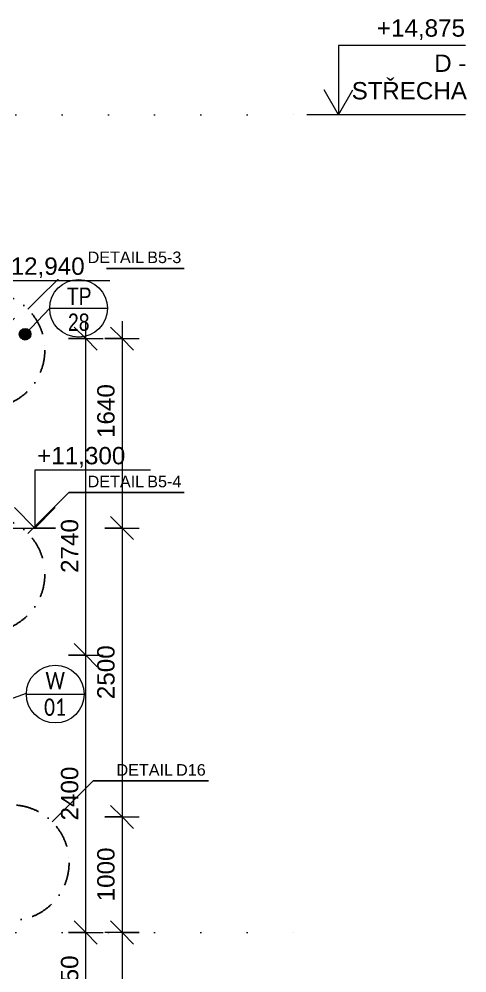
# Model space of a CAD drawing. Header units: millimetres. Extents: x 51291 to 245431, y -8645 to 72638.
# Drawn here: x 69227 to 73104, y 7450 to 15705 of the extents above; entities that cross this region are included whole.
import ezdxf

# ---------------------------------------------------------------- set-up
doc = ezdxf.new("R2010")
doc.units = ezdxf.units.MM
doc.linetypes.add('HA_DashDot_4mm-S1mm', pattern=[400, 200, -100, 0, -100])
doc.linetypes.add('HA_Dot-S4mm', pattern=[400, 0, -400])
for name, color, linetype, lineweight in [('A-____-____-DIMS', 9, 'Continuous', 5), ('A-____-____-DIMS-100', 9, 'Continuous', 5), ('A-DETL-____-OTLN', 9, 'Continuous', 25), ('A-FLOR-____-OVHD', 9, 'HA_DashDot_4mm-S1mm', 25), ('A-FLOR-LEVL-OTLN', 9, 'Continuous', 9), ('A-GENM-____-IDEN', 9, 'Continuous', 9), ('A-GLAZ-____-IDEN', 9, 'Continuous', 9), ('G-____-____-DIMS', 9, 'Continuous', 5), ('G-____-____-TEXT', 9, 'Continuous', 5)]:
    doc.layers.add(name, color=color, linetype=linetype, lineweight=lineweight)
doc.styles.add('Arial_1', font='arial.ttf', dxfattribs={"height": 150})
doc.styles.add('Arial_2', font='arial.ttf', dxfattribs={"height": 100})
doc.styles.add('Arial_3', font='arial.ttf', dxfattribs={"width": 0.8, "height": 150})
doc.styles.add('Calibri', font='calibri.ttf', dxfattribs={"width": 0.8, "height": 150})
doc.dimstyles.new('Inner_Dimensions', dxfattribs={"dimscale": 304.8, "dimtxt": 153.03891, "dimasz": 0.656168, "dimexe": 0.492126, "dimexo": 0.0625, "dimgap": 0.065617, "dimtad": 1, "dimdec": 0, "dimzin": 0, "dimdsep": 46, "dimtxsty": 'Arial_1', "dimblk1": 'OBLIQUE', "dimblk2": 'OBLIQUE', "dimsah": 1, "dimcen": 0.09, "dimdle": 0.492126, "dimazin": 0, "dimtfac": 1, "dimtdec": 4, "dimtix": 1, "dimtmove": 0, "dimatfit": 3, "dimfxl": 0.492126, "dimfxlon": 1, "dimtvp": 1, "dimtolj": 1, "dimtzin": 0, "dimlwd": 9, "dimlwe": 9, "dimarcsym": 2})
doc.dimstyles.new('Inner_Dimensions_2', dxfattribs={"dimscale": 304.8, "dimtxt": 153.03891, "dimasz": 0.656168, "dimexe": 0.492126, "dimexo": 0.0625, "dimgap": 0.065617, "dimtad": 1, "dimdec": 0, "dimzin": 0, "dimdsep": 46, "dimtxsty": 'Arial_1', "dimblk1": 'OBLIQUE', "dimblk2": 'OBLIQUE', "dimsah": 1, "dimcen": 0.09, "dimdle": 0.492126, "dimazin": 0, "dimtfac": 1, "dimtdec": 4, "dimtix": 1, "dimtmove": 2, "dimatfit": 3, "dimfxl": 0.492126, "dimfxlon": 1, "dimtvp": 1, "dimtolj": 1, "dimtzin": 0, "dimlwd": 9, "dimlwe": 9, "dimarcsym": 2})

# ---------------------------------------------------------------- blocks, each defined once
blk = doc.blocks.new('Spot Elevations - Default-792506-ŘEZ 4-4 OBJEKT D')
at = {"layer": 'G-____-____-DIMS', "lineweight": 9}
for p, q in [((70363.8, 11800), (69363.8, 11800)), ((69363.8, 11800), (69363.8, 11300)), ((69187, 11476.8), (69363.8, 11300)), ((69363.8, 11300), (69540.5, 11476.8))]:
    blk.add_line(p, q, dxfattribs=at)
blk = doc.blocks.new('DIMBLOCK26-ŘEZ 4-4 OBJEKT D')
at = {"layer": 'A-____-____-DIMS-100', "lineweight": 9}
for p, q in [((69804.1, 7800), (69704.1, 7900)), ((69654.1, 7800), (69954.1, 7800)), ((69804.1, 7800), (69654.1, 7800)), ((69804.1, 7050), (69804.1, 7800)), ((69804.1, 7800), (69904.1, 7700)), ((69804.1, 7050), (69704.1, 7150)), ((69654.1, 7050), (69954.1, 7050)), ((69804.1, 7050), (69654.1, 7050)), ((69804.1, 7050), (69904.1, 6950))]:
    blk.add_line(p, q, dxfattribs=at)
at = {"layer": 'A-____-____-DIMS-100', "color": 0, "lineweight": 9, "insert": (69589.4, 7251.9), "char_height": 150, "width": 415.324, "attachment_point": 1, "rotation": 90, "line_spacing_factor": 0.941778, "style": 'Arial_1'}
blk.add_mtext('750', dxfattribs=at)
blk = doc.blocks.new('_Oblique')
at = {"color": 0, "linetype": 'ByBlock', "lineweight": -2}
blk.add_line((-0.5, -0.5), (0.5, 0.5), dxfattribs=at)
blk = doc.blocks.new('DIMBLOCK27-ŘEZ 4-4 OBJEKT D')
at = {"layer": 'A-____-____-DIMS-100', "lineweight": 9}
for p, q in [((69804.1, 10200), (69704.1, 10300)), ((69654.1, 10200), (69954.1, 10200)), ((69804.1, 10200), (69654.1, 10200)), ((69804.1, 7800), (69804.1, 10200)), ((69804.1, 10200), (69904.1, 10100)), ((69804.1, 7800), (69704.1, 7900)), ((69654.1, 7800), (69954.1, 7800)), ((69804.1, 7800), (69654.1, 7800)), ((69804.1, 7800), (69904.1, 7700))]:
    blk.add_line(p, q, dxfattribs=at)
at = {"layer": 'A-____-____-DIMS-100', "color": 0, "lineweight": 9, "insert": (69589.4, 8769.3), "char_height": 150, "width": 553.765, "attachment_point": 1, "rotation": 90, "line_spacing_factor": 0.941778, "style": 'Arial_1'}
blk.add_mtext('2400', dxfattribs=at)
blk = doc.blocks.new('DIMBLOCK28-ŘEZ 4-4 OBJEKT D')
at = {"layer": 'A-____-____-DIMS-100', "lineweight": 9}
for p, q in [((69804.1, 10200), (69804.1, 13090)), ((69804.1, 12940), (69704.1, 13040)), ((69654.1, 12940), (69954.1, 12940)), ((69804.1, 12940), (69654.1, 12940)), ((69804.1, 12940), (69904.1, 12840)), ((69804.1, 10200), (69704.1, 10300)), ((69654.1, 10200), (69954.1, 10200)), ((69804.1, 10200), (69654.1, 10200)), ((69804.1, 10200), (69904.1, 10100))]:
    blk.add_line(p, q, dxfattribs=at)
at = {"layer": 'A-____-____-DIMS-100', "color": 0, "lineweight": 9, "insert": (69589.4, 10911.6), "char_height": 150, "width": 553.765, "attachment_point": 1, "rotation": 90, "line_spacing_factor": 0.941778, "style": 'Arial_1'}
blk.add_mtext('2740', dxfattribs=at)
blk = doc.blocks.new('Level - Generic Level-367061-ŘEZ 4-4 OBJEKT D')
at = {"layer": 'A-FLOR-LEVL-OTLN'}
for p, q in [((51295.7, 2100), (52395.7, 2100)), ((52395.7, 2100), (52395.7, 1500)), ((52395.7, 1500), (52270.7, 1716.5)), ((52395.7, 1500), (52520.7, 1716.5)), ((51295.7, 1500), (52670.7, 1500))]:
    blk.add_line(p, q, dxfattribs=at)
blk = doc.blocks.new('DIMBLOCK32-ŘEZ 4-4 OBJEKT D')
at = {"layer": 'A-____-____-DIMS-100', "lineweight": 9}
for p, q in [((70117.9, 13090), (70117.9, 11300)), ((70117.9, 12940), (70017.9, 13040)), ((69967.9, 12940), (70267.9, 12940)), ((70117.9, 12940), (69967.9, 12940)), ((70117.9, 12940), (70217.9, 12840)), ((70117.9, 11300), (70017.9, 11400)), ((69967.9, 11300), (70267.9, 11300)), ((70117.9, 11300), (69967.9, 11300)), ((70117.9, 11300), (70217.9, 11200))]:
    blk.add_line(p, q, dxfattribs=at)
at = {"layer": 'A-____-____-DIMS-100', "color": 0, "lineweight": 9, "insert": (69903.2, 12079.5), "char_height": 150, "width": 553.765, "attachment_point": 1, "rotation": 90, "line_spacing_factor": 0.941778, "style": 'Arial_1'}
blk.add_mtext('1640', dxfattribs=at)
blk = doc.blocks.new('DIMBLOCK33-ŘEZ 4-4 OBJEKT D')
at = {"layer": 'A-____-____-DIMS-100', "lineweight": 9}
for p, q in [((70117.9, 11300), (70017.9, 11400)), ((69967.9, 11300), (70267.9, 11300)), ((70117.9, 11300), (69967.9, 11300)), ((70117.9, 11300), (70117.9, 8800)), ((70117.9, 11300), (70217.9, 11200)), ((70117.9, 8800), (70017.9, 8900)), ((69967.9, 8800), (70267.9, 8800)), ((70117.9, 8800), (69967.9, 8800)), ((70117.9, 8800), (70217.9, 8700))]:
    blk.add_line(p, q, dxfattribs=at)
at = {"layer": 'A-____-____-DIMS-100', "color": 0, "lineweight": 9, "insert": (69903.2, 9819.3), "char_height": 150, "width": 553.765, "attachment_point": 1, "rotation": 90, "line_spacing_factor": 0.941778, "style": 'Arial_1'}
blk.add_mtext('2500', dxfattribs=at)
blk = doc.blocks.new('DIMBLOCK34-ŘEZ 4-4 OBJEKT D')
at = {"layer": 'A-____-____-DIMS-100', "lineweight": 9}
for p, q in [((70117.9, 8800), (70017.9, 8900)), ((69967.9, 8800), (70267.9, 8800)), ((70117.9, 8800), (69967.9, 8800)), ((70117.9, 8800), (70117.9, 7800)), ((70117.9, 8800), (70217.9, 8700)), ((70117.9, 7800), (70017.9, 7900)), ((70267.9, 7800), (69967.9, 7800)), ((70117.9, 7800), (70217.9, 7700)), ((70117.9, 7800), (70267.9, 7800))]:
    blk.add_line(p, q, dxfattribs=at)
at = {"layer": 'A-____-____-DIMS-100', "color": 0, "lineweight": 9, "insert": (69903.2, 8069.3), "char_height": 150, "width": 553.765, "attachment_point": 1, "rotation": 90, "line_spacing_factor": 0.941778, "style": 'Arial_1'}
blk.add_mtext('1000', dxfattribs=at)
blk = doc.blocks.new('DIMBLOCK35-ŘEZ 4-4 OBJEKT D')
at = {"layer": 'A-____-____-DIMS-100', "lineweight": 9}
for p, q in [((70117.9, 7800), (70017.9, 7900)), ((70267.9, 7800), (69967.9, 7800)), ((70117.9, 7800), (70117.9, 5650)), ((70117.9, 7800), (70217.9, 7700)), ((70117.9, 7800), (70267.9, 7800)), ((70117.9, 5650), (70017.9, 5750)), ((69967.9, 5650), (70267.9, 5650)), ((70117.9, 5650), (69967.9, 5650)), ((70117.9, 5650), (70217.9, 5550))]:
    blk.add_line(p, q, dxfattribs=at)
at = {"layer": 'A-____-____-DIMS-100', "color": 0, "lineweight": 9, "insert": (69903.2, 6494.3), "char_height": 150, "width": 553.765, "attachment_point": 1, "rotation": 90, "line_spacing_factor": 0.941778, "style": 'Arial_1'}
blk.add_mtext('2150', dxfattribs=at)
blk = doc.blocks.new('HA_TAG_GM_Products1 - Generic-1835784-ŘEZ 4-4 OBJEKT D')
at = {"layer": 'A-GENM-____-IDEN'}
blk.add_line((55891.3, 3503.6), (56391.3, 3503.6), dxfattribs=at)
blk.add_circle((56141.3, 3503.6), 250, dxfattribs=at)
blk = doc.blocks.new('HA_TAG_WD - Type Mark-1502833-ŘEZ 4-4 OBJEKT D')
at = {"layer": 'A-GLAZ-____-IDEN'}
blk.add_line((65436.3, 11907.3), (65936.3, 11907.3), dxfattribs=at)
blk.add_circle((65686.3, 11907.3), 250, dxfattribs=at)

msp = doc.modelspace()

# ---------------------------------------------------------------- hatches: boundary and pattern name
at = {"layer": 'A-GENM-____-IDEN'}
h = msp.add_hatch(color=256, dxfattribs=at)
edge = h.paths.add_edge_path()
edge.add_arc((69279, 12977.4), 50, 0, 360)

# ---------------------------------------------------------------- linework, layer by layer
at = {"layer": 'A-DETL-____-OTLN'}
for p, q in [((69303.4, 13193.6), (69657, 13547.1)), ((69657, 13547.1), (70657, 13547.1)), ((69303.4, 11253.6), (69657, 11607.1)), ((69657, 11607.1), (70657, 11607.1)), ((69513.4, 8757.5), (69867, 9111.1)), ((69867, 9111.1), (70867, 9111.1))]:
    msp.add_line(p, q, dxfattribs=at)
at = {"layer": 'A-FLOR-____-OVHD'}
for centre in [(68949.9, 12840), (68949.9, 10900), (69159.9, 8404)]:
    msp.add_circle(centre, 500, dxfattribs=at)
at = {"layer": 'A-FLOR-LEVL-OTLN', "linetype": 'HA_Dot-S4mm', "lineweight": 5}
for p, q in [((52395.7, 14875), (71991.4, 14875)), ((52395.7, 7800), (71991.4, 7800))]:
    msp.add_line(p, q, dxfattribs=at)
at = {"layer": 'A-GENM-____-IDEN'}
msp.add_line((69279, 12977.4), (69492, 13201.7), dxfattribs=at)
msp.add_circle((69279, 12977.4), 50, dxfattribs=at)
at = {"layer": 'A-GLAZ-____-IDEN'}
msp.add_line((69017.8, 9775.7), (69290.2, 9871.8), dxfattribs=at)
at = {"layer": 'G-____-____-DIMS', "lineweight": 9}
for p, q in [((69070, 11300), (69541.2, 11300)), ((69541.2, 11300), (69363.8, 11300))]:
    msp.add_line(p, q, dxfattribs=at)

# ---------------------------------------------------------------- block references
at = {"layer": 'A-FLOR-LEVL-OTLN', "extrusion": (0, 0, -1)}
msp.add_blockref('Level - Generic Level-367061-ŘEZ 4-4 OBJEKT D', (-124387.2, 13375), dxfattribs=at)
at = {"layer": 'A-GLAZ-____-IDEN'}
msp.add_blockref('HA_TAG_WD - Type Mark-1502833-ŘEZ 4-4 OBJEKT D', (3853.9, -2044.2), dxfattribs=at)
at = {"layer": 'G-____-____-DIMS', "lineweight": 9}
for p in [(-352, 1640), (0, 0)]:
    msp.add_blockref('Spot Elevations - Default-792506-ŘEZ 4-4 OBJEKT D', p, dxfattribs=at)

# ---------------------------------------------------------------- texts
at = {"layer": 'A-FLOR-LEVL-OTLN', "lineweight": 5, "char_height": 150, "attachment_point": 1, "style": 'Arial_1'}
for s, insert, width in [('+14,875', (72324, 15702.7), 945.991), ('D -', (72820.4, 15398.1), 344.726), ('ŘECHA', (72370.6, 15159.9), 889.873), ('ST', (72106, 15159.9), 320.675)]:
    msp.add_mtext(s, dxfattribs=dict(at, insert=insert, width=width))
at = {"layer": 'A-GENM-____-IDEN', "lineweight": 5, "char_height": 150, "attachment_point": 1, "style": 'Arial_3'}
for s, insert, width in [('TP', (69640, 13381.9), 256.54), ('28', (69650.4, 13156.5), 230.886)]:
    msp.add_mtext(s, dxfattribs=dict(at, insert=insert, width=width))
at = {"layer": 'A-GLAZ-____-IDEN', "lineweight": 5, "char_height": 150, "attachment_point": 1, "style": 'Calibri'}
for s, insert, width in [('W', (69456.6, 10053.6), 211.645), ('01', (69443.4, 9825), 243.713)]:
    msp.add_mtext(s, dxfattribs=dict(at, insert=insert, width=width))
at = {"layer": 'G-____-____-TEXT', "color": 7, "lineweight": 9, "char_height": 100, "attachment_point": 1, "style": 'Arial_2'}
for s, insert, width in [('B5-3', (70336.5, 13693.1), 360.759), ('DETAIL ', (69820.6, 11753.1), 625.316), ('B5-4', (70336.5, 11753.1), 360.759), ('DETAIL ', (70070.3, 9257.1), 625.316), ('D16', (70586.2, 9257.1), 312.658)]:
    msp.add_mtext(s, dxfattribs=dict(at, insert=insert, width=width))

# ---------------------------------------------------------------- dimensions: what is measured, and where the dimension line sits
at = {"layer": 'A-____-____-DIMS', "lineweight": 9}
for base, p1, p2, override, picture, middle in [((70117.9, 8800), (69967.9, 11300), (69967.9, 8800), {"dimpost": '<>', "dimfxl": 2500}, 'DIMBLOCK33-ŘEZ 4-4 OBJEKT D', (70021.3, 10050)), ((69804.1, 10200), (69654.1, 7800), (69654.1, 10200), {"dimpost": '<>', "dimfxl": 2400}, 'DIMBLOCK27-ŘEZ 4-4 OBJEKT D', (69707.5, 9000)), ((70117.9, 7800), (69967.9, 8800), (70267.9, 7800), {"dimpost": '<>', "dimfxl": 1044.030651}, 'DIMBLOCK34-ŘEZ 4-4 OBJEKT D', (70021.3, 8300)), ((69804.1, 7800), (69654.1, 7050), (69654.1, 7800), {"dimpost": '<>', "dimfxl": 750}, 'DIMBLOCK26-ŘEZ 4-4 OBJEKT D', (69707.5, 7425)), ((70117.9, 5650), (70267.9, 7800), (69967.9, 5650), {"dimpost": '<>', "dimfxl": 2170.829335}, 'DIMBLOCK35-ŘEZ 4-4 OBJEKT D', (70021.3, 6725))]:
    dim = msp.add_linear_dim(base=base, p1=p1, p2=p2, angle=90, dimstyle='Inner_Dimensions', override=override, dxfattribs=at)
    dim.commit()
    dim.dimension.update_dxf_attribs({"geometry": picture, "text_midpoint": middle})

# ---------------------------------------------------------------- next in the draw order: texts
at = {"layer": 'G-____-____-DIMS', "lineweight": 9, "char_height": 150, "width": 912.701, "attachment_point": 1, "line_spacing_factor": 0.941778, "style": 'Arial_1', "bg_fill": 3, "box_fill_scale": 1.25, "bg_fill_color": 256, "bg_fill_true_color": 13158600, "bg_fill_transparency": 0}
for s, insert in [('+12,940', (69031.5, 13641.8)), ('+11,300', (69383.5, 12001.8))]:
    msp.add_mtext(s, dxfattribs=dict(at, insert=insert))

# ---------------------------------------------------------------- next in the draw order: block references
at = {"layer": 'A-GENM-____-IDEN'}
msp.add_blockref('HA_TAG_GM_Products1 - Generic-1835784-ŘEZ 4-4 OBJEKT D', (13600.7, 9698.1), dxfattribs=at)

# ---------------------------------------------------------------- next in the draw order: texts
at = {"layer": 'G-____-____-TEXT', "color": 7, "lineweight": 9, "insert": (69820.6, 13693.1), "char_height": 100, "width": 625.316, "attachment_point": 1, "style": 'Arial_2'}
msp.add_mtext('DETAIL ', dxfattribs=at)

# ---------------------------------------------------------------- next in the draw order: dimensions: what is measured, and where the dimension line sits
at = {"layer": 'A-____-____-DIMS', "lineweight": 9}
for base, p1, p2, override, picture, middle in [((69804.1, 12940), (69654.1, 10200), (69654.1, 12940), {"dimpost": '<>', "dimfxl": 2740}, 'DIMBLOCK28-ŘEZ 4-4 OBJEKT D', (69689.4, 11188.4)), ((70117.9, 11300), (69967.9, 12940), (69967.9, 11300), {"dimpost": '<>', "dimfxl": 1640}, 'DIMBLOCK32-ŘEZ 4-4 OBJEKT D', (70003.2, 12356.4))]:
    dim = msp.add_linear_dim(base=base, p1=p1, p2=p2, angle=90, dimstyle='Inner_Dimensions_2', override=override, dxfattribs=at)
    dim.commit()
    dim.dimension.update_dxf_attribs({"geometry": picture, "text_midpoint": middle, "dimtype": 160, "text_rotation": 90})

doc.saveas('drawing.dxf')
